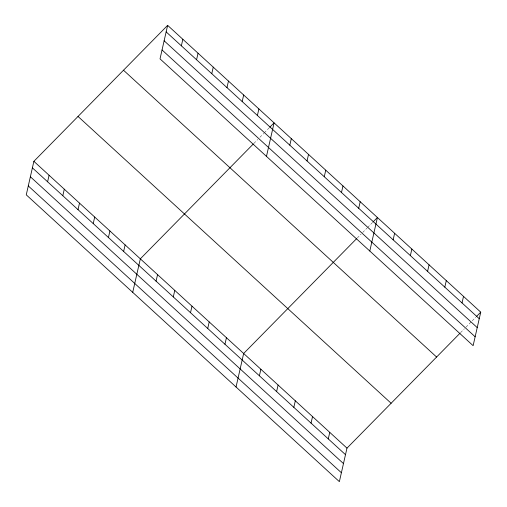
<?xml version="1.0" encoding="UTF-8"?>
<svg xmlns="http://www.w3.org/2000/svg" width="507" height="507" viewBox="0 0 507 507"><rect width="100%" height="100%" fill="white"/><g stroke="black" fill="none" stroke-linecap="round" stroke-linejoin="round"><path stroke-width="0.38" stroke-dasharray="2.54 1.9" d="M253.925 143.361L257.74 139.482M259.92 137.27L263.735 133.392M264.28 132.834L269.185 127.853M357.251 238.011L361.066 234.133M362.701 232.472L367.055 228.036M367.6 227.485L372.506 222.497M460.571 332.655L464.387 328.777M466.022 327.116L475.832 317.148"/><path stroke-width="0.76" d="M167.633 25.35L160.022 58.863L473.12 345.673L480.737 312.16L167.633 25.35L33.88 161.327L26.263 194.84L339.367 481.65L346.978 448.137L460.026 333.213M47.601 181.791L49.09 175.257M62.811 195.727L64.294 189.187M78.015 209.657L79.504 203.117M93.225 223.587L94.708 217.047M108.435 237.517L109.918 230.977M123.638 251.447L125.128 244.913M181.36 45.82L182.843 39.28M132.72 292.355L140.331 258.843L253.38 143.918M196.564 59.75L198.053 53.21M156.067 281.151L157.557 274.617M211.774 73.68L213.257 67.139M173.286 296.925L174.776 290.391M226.984 87.61L228.467 81.076M190.512 312.705L191.995 306.165M242.188 101.539L243.677 95.005M207.731 328.479L209.214 321.939M257.398 115.476L258.881 108.935M266.473 156.378L274.091 122.865L269.73 127.295M224.95 344.253L226.433 337.713M289.827 145.179L291.31 138.639M236.04 386.999L243.658 353.487L356.706 238.563M307.046 160.953L308.529 154.413M259.388 375.801L260.877 369.261M324.265 176.728L325.754 170.187M276.613 391.575L278.096 385.035M341.484 192.502L342.973 185.961M293.832 407.349L295.315 400.809M358.709 208.276L360.192 201.742M311.051 423.123L312.54 416.589M369.799 251.028L377.411 217.516L373.051 221.946M328.27 438.897L329.759 432.363M393.147 239.824L394.63 233.29M410.366 255.598L411.855 249.064M427.585 271.372L429.074 264.838M444.81 287.152L446.293 280.612M462.029 302.926L463.512 296.386M476.377 316.59L480.737 312.16M166.15 31.89L479.248 318.7M164.129 40.788L477.226 327.598M162.044 49.965L475.141 336.775M123.499 70.219L436.597 357.029M78.021 116.452L391.119 403.261M33.88 161.327L346.978 448.137M32.397 167.861L345.495 454.671M30.369 176.766L343.467 463.575M28.291 185.936L341.388 472.746"/></g></svg>
